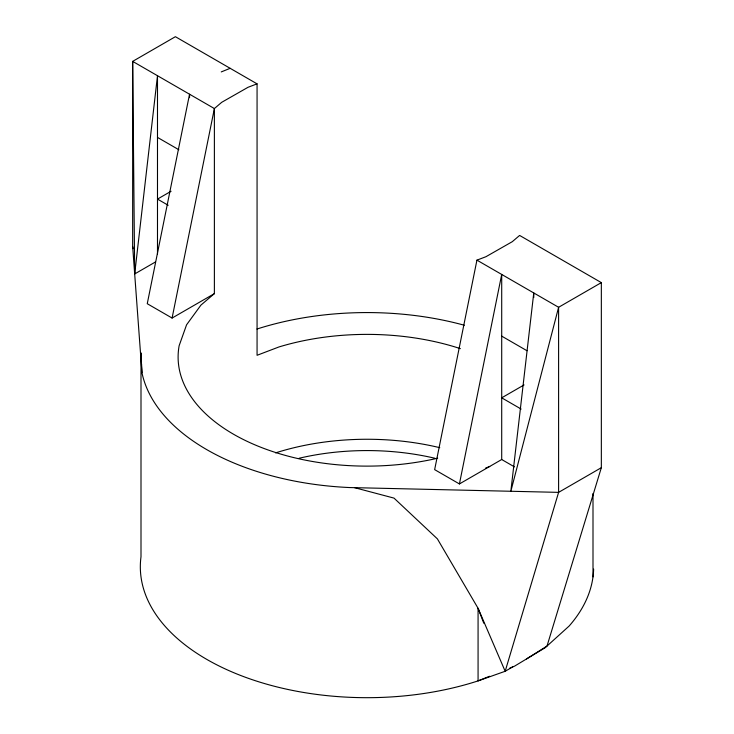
<?xml version="1.0" encoding="UTF-8"?>
<svg xmlns="http://www.w3.org/2000/svg" width="734" height="734" viewBox="0 0 734 734"><rect width="100%" height="100%" fill="white"/><g stroke="black" fill="none" stroke-linecap="round" stroke-linejoin="round"><path stroke-width="1.1" d="M155.507 261.937L134.68 273.956L157.489 75.712L157.489 253.936M189.546 97.65L189.546 94.218L147.259 303.711L172.086 318.051L214.383 108.559L221.705 102.31L248.046 87.282L257.065 83.85L257.065 355.293L278.957 346.953A188.895 109.054 0 0 1 460.374 348.641M526.544 658.93L547.004 646.067L601.339 467.686L601.339 282.618L519.617 235.431L512.295 241.679L485.954 256.707L476.935 260.139L434.647 469.632L459.42 483.935L501.707 459.521L514.451 466.879M459.42 483.935L501.707 274.443L501.707 459.521M601.339 467.686L558.602 492.367L349.577 487.55A226.668 130.863 0 0 1 141.946 372.661L132.661 246.45L132.661 61.381L214.383 108.559L214.383 293.628L200.951 305.087L186.574 324.795L179.133 345.732A188.895 109.054 0 0 0 437.684 458.199M171.095 191.244L157.489 199.097L168.178 205.263M172.086 318.051L214.383 293.628M601.339 282.618L558.602 307.289L510.846 491.266L533.765 292.949L533.765 297.527M524.058 384.928L501.707 397.828L521.14 409.049M512.745 666.903L505.175 671.271L478.073 680.895A226.668 130.863 0 0 1 245.101 677.152A226.668 130.863 0 0 1 141.001 556.767L141.001 353.164M221.255 71.914L230.164 68.317M485.486 468.154L489.716 466.448M489.56 676.262L478.073 680.895L478.073 608.284L437.391 538.875L394.002 498.111L354.513 487.66M509.836 668.068L514.488 666.197L545.234 647.672L569.125 626.047A226.668 130.863 0 0 0 593.632 569.079M257.065 83.85L175.398 36.7L132.661 61.381L134.68 273.956M476.935 260.139L558.602 307.289L558.602 492.367L505.175 671.271L478.073 608.284L483.77 623.212M157.489 137.405L178.867 149.745M501.707 336.135L526.966 350.724M132.661 246.45L133.157 248.688M141.093 353.054L141.286 357.412M141.57 363.945L141.946 372.661M592.999 493.487L592.999 576.878M256.973 329.025A226.668 130.863 0 0 1 464.347 325.254M275.589 452.878A188.895 109.054 0 0 1 439.767 447.676M299.206 458.227A179.977 103.907 0 0 1 434.794 458.227"/></g></svg>
